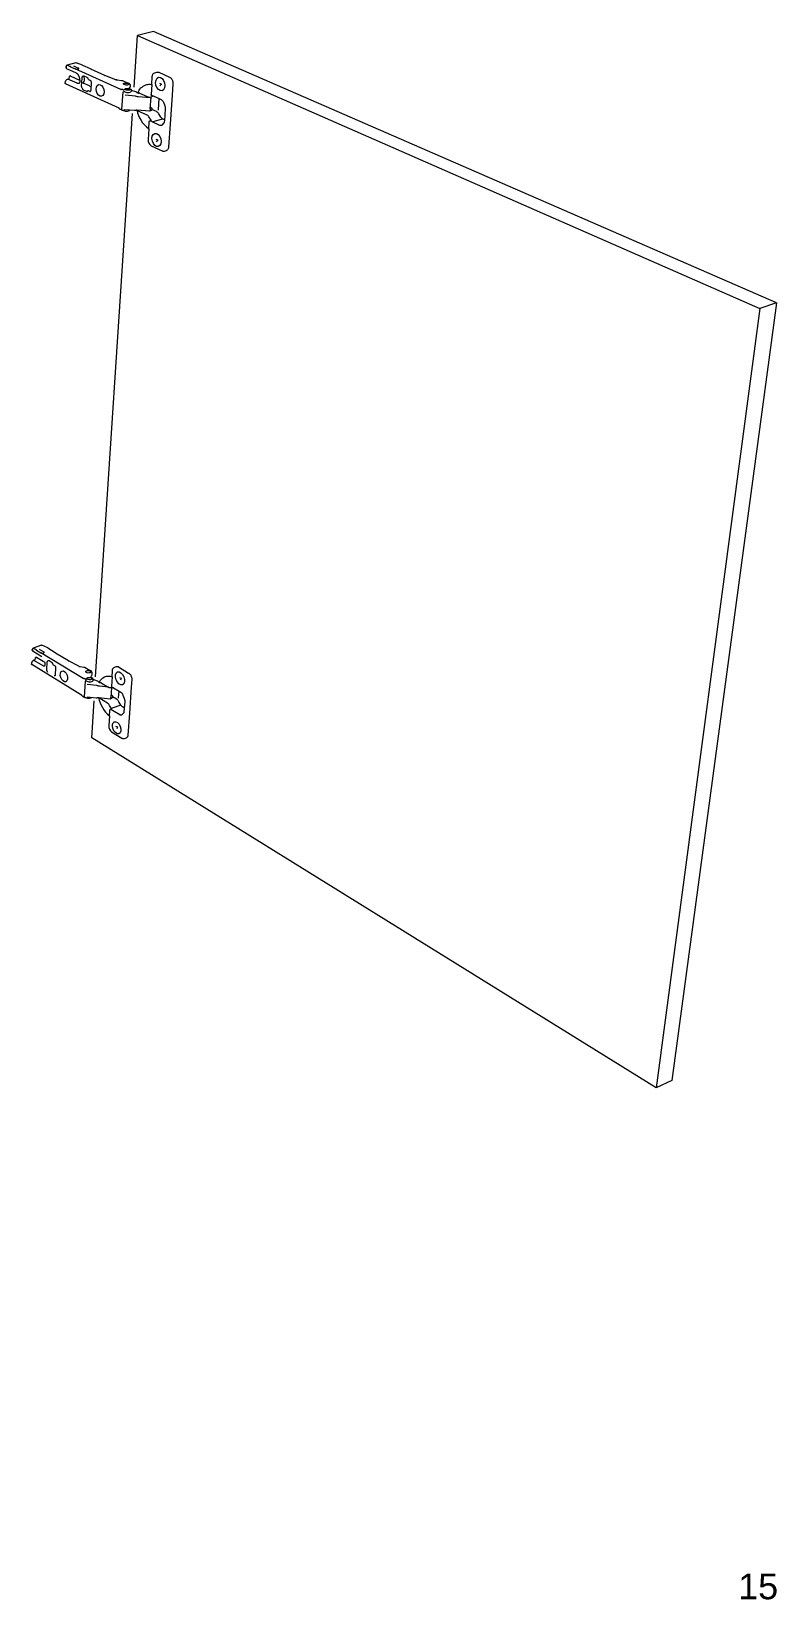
# Model space of a CAD drawing. Header units: metres. Extents: x -11.5 to 7.4, y -3.8 to 5.9.
# Drawn here: x 7.101 to 7.355, y -0.563 to -0.027 of the extents above; entities that cross this region are included whole.
import ezdxf

# ---------------------------------------------------------------- set-up
doc = ezdxf.new("R2010")
doc.units = ezdxf.units.M
doc.header["$MEASUREMENT"] = 0
doc.layers.add('PDF13_Geometry_Num_Penna__7_Num_Penna__7', color=7, linetype='Continuous', lineweight=18)
doc.layers.add('PDF13_Text_Num_Penna__7_Num_Penna__7', color=7, linetype='Continuous', lineweight=18)
doc.styles.add('GENERATED_STYLE_1', font='')
doc.styles.get('GENERATED_STYLE_1').set_extended_font_data('Arial')

msp = doc.modelspace()

# ---------------------------------------------------------------- linework, layer by layer
at = {"layer": 'PDF13_Geometry_Num_Penna__7_Num_Penna__7', "color": 7, "linetype": 'Continuous', "lineweight": 18, "flags": 128}
for points in [[(7.13588, -0.04606), (7.13702, -0.02845)], [(7.35541, -0.11981), (7.14255, -0.02699), (7.13702, -0.02845)], [(7.13702, -0.02845), (7.34967, -0.12177)], [(7.11599, -0.03775), (7.11298, -0.03854), (7.11291, -0.03857), (7.11286, -0.0386), (7.1128, -0.03865), (7.11276, -0.03869), (7.11271, -0.03875), (7.11268, -0.03882), (7.11264, -0.03889), (7.11262, -0.03896), (7.11262, -0.03903), (7.11262, -0.03905), (7.11264, -0.03906)], [(7.11412, -0.03906), (7.11301, -0.03855), (7.11292, -0.03859), (7.11284, -0.03865), (7.11276, -0.03874), (7.1127, -0.03883), (7.11266, -0.03895), (7.11264, -0.03906)], [(7.1139, -0.04026), (7.11302, -0.03987)], [(7.11374, -0.04313), (7.11377, -0.04237), (7.11377, -0.04235), (7.11378, -0.04234), (7.11378, -0.04232), (7.11379, -0.04232), (7.1138, -0.04231), (7.11381, -0.0423), (7.11382, -0.04229), (7.11383, -0.04228), (7.11384, -0.04228), (7.11384, -0.04227), (7.11386, -0.04227)], [(7.11403, -0.04223), (7.11386, -0.04227), (7.11388, -0.04227), (7.1139, -0.04227)], [(7.11623, -0.04133), (7.1139, -0.04027)], [(7.1139, -0.04227), (7.11407, -0.04223), (7.11727, -0.04369), (7.11732, -0.04371), (7.11735, -0.04373)], [(7.11421, -0.03905), (7.11417, -0.03905), (7.11412, -0.03906)], [(7.11412, -0.03906), (7.11577, -0.0398)], [(7.11516, -0.03878), (7.1168, -0.03953)], [(7.1313, -0.04685), (7.11577, -0.0398), (7.11588, -0.03984), (7.11601, -0.03988), (7.11617, -0.0399), (7.11632, -0.0399), (7.11647, -0.0399), (7.11661, -0.03989), (7.11673, -0.03986), (7.11684, -0.03983), (7.11692, -0.03978), (7.11696, -0.03974), (7.11697, -0.03969), (7.11694, -0.03962), (7.11689, -0.03957), (7.1168, -0.03953)], [(7.11824, -0.0385), (7.11606, -0.03775)], [(7.11681, -0.04188), (7.11678, -0.04184), (7.11671, -0.04175), (7.11664, -0.04166), (7.11657, -0.04158), (7.1165, -0.04151), (7.11642, -0.04145), (7.11635, -0.04139), (7.11629, -0.04135), (7.11623, -0.04133)], [(7.11735, -0.04371), (7.11735, -0.04364), (7.11735, -0.04351), (7.11734, -0.04338), (7.11732, -0.04324), (7.1173, -0.04309), (7.11727, -0.04295), (7.11723, -0.04282), (7.11719, -0.04268), (7.11714, -0.04254), (7.1171, -0.04241), (7.11704, -0.04229), (7.11698, -0.04216), (7.11692, -0.04205), (7.11685, -0.04194), (7.11681, -0.04188)], [(7.11819, -0.04252), (7.11813, -0.04259), (7.11806, -0.04269), (7.11803, -0.0428), (7.11801, -0.04293)], [(7.11847, -0.04231), (7.11819, -0.04252)], [(7.11824, -0.0385), (7.12092, -0.03971), (7.12095, -0.03972), (7.12097, -0.03975)], [(7.11886, -0.04246), (7.11881, -0.04242), (7.11879, -0.04236), (7.11878, -0.04228), (7.1187, -0.04226), (7.11862, -0.04226), (7.11854, -0.04228), (7.11847, -0.04231)], [(7.11884, -0.04244), (7.11874, -0.04247)], [(7.11989, -0.04279), (7.11878, -0.04228)], [(7.12017, -0.04321), (7.12018, -0.04319), (7.12021, -0.04316), (7.12015, -0.04304), (7.12007, -0.04293), (7.11999, -0.04284), (7.11989, -0.04279)], [(7.12097, -0.03975), (7.12104, -0.03988), (7.12101, -0.03987)], [(7.12584, -0.04205), (7.12104, -0.03988)], [(7.13012, -0.04361), (7.13006, -0.04361), (7.12999, -0.0436), (7.12992, -0.04359), (7.12985, -0.04358), (7.12979, -0.04356), (7.12973, -0.04355), (7.12968, -0.04353), (7.12584, -0.04205)], [(7.14369, -0.04093), (7.14383, -0.0409), (7.14398, -0.0409), (7.14413, -0.04092), (7.14428, -0.04099), (7.14803, -0.04265)], [(7.14803, -0.04265), (7.14819, -0.04273), (7.14834, -0.04285), (7.1485, -0.04299), (7.14864, -0.04316), (7.14877, -0.04334), (7.14888, -0.04355), (7.14897, -0.04377), (7.14905, -0.044), (7.14911, -0.04424), (7.14915, -0.04448), (7.14916, -0.04471), (7.14917, -0.04494), (7.14889, -0.04885)], [(7.13072, -0.05326), (7.11248, -0.04489)], [(7.11645, -0.04474), (7.11325, -0.04328), (7.11376, -0.04314)], [(7.11735, -0.04371), (7.11735, -0.04378), (7.11735, -0.0439), (7.11734, -0.04403), (7.11732, -0.04414), (7.1173, -0.04425), (7.11728, -0.04435), (7.11725, -0.04444), (7.11722, -0.04452), (7.11718, -0.04459), (7.11714, -0.04466), (7.11712, -0.0447), (7.11706, -0.04477), (7.11702, -0.0448), (7.11701, -0.04481), (7.11687, -0.04483), (7.11673, -0.04483), (7.11659, -0.04479), (7.11645, -0.04474)], [(7.11802, -0.04293), (7.11784, -0.04568)], [(7.11784, -0.04568), (7.11786, -0.04582), (7.11787, -0.04596), (7.11791, -0.04609), (7.11797, -0.04622)], [(7.11797, -0.04622), (7.11822, -0.04667)], [(7.11822, -0.04667), (7.11828, -0.04677), (7.11834, -0.04685), (7.11842, -0.04691), (7.1185, -0.04697)], [(7.12116, -0.046), (7.12071, -0.04579), (7.12062, -0.04562), (7.1185, -0.04466)], [(7.1185, -0.04697), (7.11961, -0.04747)], [(7.11961, -0.04747), (7.1197, -0.0475), (7.11979, -0.0475), (7.11988, -0.04746), (7.11995, -0.04741)], [(7.11995, -0.04741), (7.12008, -0.04727)], [(7.12008, -0.04727), (7.12012, -0.04725), (7.12016, -0.04724), (7.12021, -0.04725)], [(7.12033, -0.04341), (7.12021, -0.04316)], [(7.12021, -0.04725), (7.12067, -0.04747)], [(7.12043, -0.04354), (7.12039, -0.04351), (7.12035, -0.04347), (7.12033, -0.04341), (7.12029, -0.04344), (7.12028, -0.04346)], [(7.1209, -0.04375), (7.12043, -0.04354)], [(7.12067, -0.04747), (7.12077, -0.0475), (7.12087, -0.04749), (7.12097, -0.04746), (7.12103, -0.04739), (7.1211, -0.04729), (7.12114, -0.04717), (7.12116, -0.04704)], [(7.12131, -0.04459), (7.12131, -0.04445), (7.12128, -0.0443), (7.12124, -0.04414), (7.12117, -0.04401), (7.12109, -0.0439), (7.12099, -0.04381), (7.1209, -0.04375)], [(7.12116, -0.04704), (7.12131, -0.04459)], [(7.12968, -0.04353), (7.12966, -0.04352), (7.12964, -0.04353), (7.12974, -0.04356), (7.12986, -0.04359), (7.12998, -0.04361), (7.13011, -0.04362)], [(7.13012, -0.04361), (7.13155, -0.04374)], [(7.1313, -0.04685), (7.13137, -0.04687), (7.13144, -0.04687)], [(7.13254, -0.0472), (7.1319, -0.04691), (7.13175, -0.04686), (7.13161, -0.04684), (7.13147, -0.04686)], [(7.13155, -0.04374), (7.13163, -0.04375), (7.1317, -0.04376), (7.13176, -0.04376), (7.13182, -0.04378), (7.13188, -0.0438), (7.13194, -0.04382), (7.13196, -0.04383)], [(7.13155, -0.04375), (7.13169, -0.04376), (7.13181, -0.04379), (7.13192, -0.04383)], [(7.13174, -0.05369), (7.13212, -0.0477)], [(7.13196, -0.04383), (7.13382, -0.04468), (7.1338, -0.04467), (7.13378, -0.04467)], [(7.13212, -0.0477), (7.13218, -0.04771), (7.13224, -0.04771), (7.13229, -0.04771)], [(7.13223, -0.04495), (7.13222, -0.04508)], [(7.13255, -0.04767), (7.13246, -0.04767), (7.13239, -0.04768)], [(7.13269, -0.0477), (7.13262, -0.04768), (7.13255, -0.04767)], [(7.13269, -0.04675), (7.13268, -0.04688)], [(7.13401, -0.04639), (7.13404, -0.04641), (7.13409, -0.04645), (7.13414, -0.04648), (7.13417, -0.0465)], [(7.13407, -0.04505), (7.13406, -0.04518)], [(7.13417, -0.0465), (7.13419, -0.04651), (7.13426, -0.04655), (7.13435, -0.04657), (7.13441, -0.0466)], [(7.13419, -0.04648), (7.13449, -0.0461), (7.13455, -0.04602), (7.13458, -0.04594), (7.1346, -0.04585)], [(7.13438, -0.0466), (7.13428, -0.04656), (7.13419, -0.04653)], [(7.13454, -0.04686), (7.13453, -0.04698)], [(7.1346, -0.04585), (7.13461, -0.04553)], [(7.13497, -0.04744), (7.13499, -0.04711)], [(7.13685, -0.04783), (7.13674, -0.04776), (7.13663, -0.0477), (7.13652, -0.04765), (7.13499, -0.04718)], [(7.13685, -0.04783), (7.13704, -0.04797), (7.13715, -0.04804), (7.13726, -0.0481), (7.13737, -0.04814)], [(7.13725, -0.04809), (7.13731, -0.04794), (7.13738, -0.0478)], [(7.13738, -0.0478), (7.1374, -0.04784), (7.13742, -0.04789), (7.13745, -0.04791), (7.13747, -0.04795), (7.13751, -0.04797), (7.13754, -0.048)], [(7.13754, -0.048), (7.14033, -0.04925)], [(7.14027, -0.0452), (7.14058, -0.04513), (7.14091, -0.04509), (7.14123, -0.04508), (7.14155, -0.0451), (7.14189, -0.04515)], [(7.14189, -0.04515), (7.14167, -0.04852)], [(7.14455, -0.04469), (7.14524, -0.04499), (7.14471, -0.04561)], [(7.13084, -0.05336), (7.13082, -0.05334), (7.13079, -0.05332), (7.13077, -0.05329), (7.13076, -0.05328), (7.13074, -0.05328), (7.13073, -0.05327), (7.13072, -0.05326)], [(7.1313, -0.05374), (7.13121, -0.05371), (7.13113, -0.05365), (7.13106, -0.05359), (7.13099, -0.05353), (7.13091, -0.05345), (7.13084, -0.05336)], [(7.13633, -0.0491), (7.13279, -0.04883)], [(7.13723, -0.04939), (7.13699, -0.04935), (7.13675, -0.04929), (7.13653, -0.0492), (7.13633, -0.0491)], [(7.14144, -0.0495), (7.14143, -0.04961), (7.14142, -0.04972), (7.13723, -0.04939)], [(7.14034, -0.04926), (7.14069, -0.04942)], [(7.14069, -0.04942), (7.14079, -0.04946), (7.14091, -0.0495), (7.14101, -0.04951), (7.14117, -0.04953), (7.14133, -0.04952), (7.14148, -0.04949), (7.14159, -0.04946), (7.1417, -0.0494)], [(7.14141, -0.05352), (7.14141, -0.05365), (7.1414, -0.05376), (7.1414, -0.05386), (7.1414, -0.05392), (7.14141, -0.05395), (7.14142, -0.05394), (7.14143, -0.05391), (7.14143, -0.05392), (7.14142, -0.05394)], [(7.14141, -0.05352), (7.14167, -0.04965)], [(7.14146, -0.05298), (7.14162, -0.05303), (7.14175, -0.0531), (7.14186, -0.05317), (7.14194, -0.05323), (7.14198, -0.05331), (7.14199, -0.05338)], [(7.14218, -0.04902), (7.14217, -0.04902), (7.14215, -0.04902), (7.14213, -0.04902), (7.14211, -0.04902), (7.1421, -0.04902), (7.14209, -0.04902), (7.14207, -0.04901), (7.14205, -0.04901), (7.14203, -0.04901), (7.14202, -0.049), (7.14201, -0.049), (7.14199, -0.049), (7.14198, -0.04899), (7.14196, -0.04898), (7.14194, -0.04898), (7.14194, -0.04898), (7.14192, -0.04897), (7.1419, -0.04896), (7.14189, -0.04895), (7.14188, -0.04895), (7.14187, -0.04894), (7.14186, -0.04893), (7.14185, -0.04892), (7.14184, -0.04891), (7.14183, -0.04891), (7.14182, -0.04889), (7.14181, -0.04889), (7.1418, -0.04889), (7.14179, -0.04888), (7.14179, -0.04887), (7.14178, -0.04886), (7.14178, -0.04885), (7.14177, -0.04884), (7.14176, -0.04884), (7.14175, -0.04883), (7.14175, -0.04882), (7.14174, -0.04881), (7.14173, -0.0488), (7.14172, -0.04878), (7.14171, -0.04876), (7.1417, -0.04875), (7.1417, -0.04873), (7.14169, -0.04872), (7.14169, -0.0487), (7.14169, -0.04868), (7.14167, -0.04868), (7.14167, -0.04866), (7.14167, -0.04865), (7.14167, -0.04863), (7.14167, -0.04862), (7.14167, -0.0486), (7.14167, -0.04859), (7.14167, -0.04858), (7.14167, -0.04856), (7.14167, -0.04854), (7.14167, -0.04852)], [(7.14167, -0.04965), (7.14168, -0.04954), (7.14169, -0.04944)], [(7.1417, -0.0494), (7.14234, -0.04903)], [(7.14199, -0.05338), (7.14197, -0.05381)], [(7.14218, -0.04902), (7.1422, -0.04901), (7.14222, -0.04901), (7.14227, -0.04902), (7.14232, -0.04903), (7.14238, -0.04904), (7.14244, -0.04907), (7.14266, -0.04917)], [(7.14266, -0.04917), (7.14448, -0.04999)], [(7.14637, -0.05249), (7.14642, -0.0526), (7.14646, -0.05276), (7.1465, -0.05292), (7.14652, -0.05306), (7.14654, -0.05322), (7.14654, -0.05338), (7.14654, -0.05352), (7.14626, -0.05754)], [(7.14889, -0.04885), (7.14822, -0.05868)], [(7.12274, -0.24761), (7.13528, -0.05511)], [(7.1319, -0.05402), (7.1313, -0.05374)], [(7.1319, -0.05402), (7.13189, -0.05401), (7.13187, -0.054), (7.13186, -0.054), (7.13185, -0.054), (7.1318, -0.05394), (7.13176, -0.05387), (7.13174, -0.05379), (7.13174, -0.05369)], [(7.13211, -0.05406), (7.13207, -0.05406), (7.13205, -0.05406), (7.13201, -0.05405), (7.13198, -0.05405), (7.13194, -0.05404), (7.1319, -0.05402)], [(7.13232, -0.05409), (7.1323, -0.05409), (7.13228, -0.05408), (7.13224, -0.05407), (7.13221, -0.05406), (7.13216, -0.05406), (7.13213, -0.05406), (7.13211, -0.05406)], [(7.13229, -0.05401), (7.13229, -0.05404), (7.1323, -0.05408), (7.13232, -0.05409)], [(7.13693, -0.05383), (7.13695, -0.05392), (7.13698, -0.05401), (7.1402, -0.05548)], [(7.14097, -0.05622), (7.14084, -0.05602), (7.14069, -0.05585), (7.14053, -0.0557), (7.14037, -0.05558), (7.1402, -0.05548)], [(7.14166, -0.05734), (7.14097, -0.05622)], [(7.14142, -0.05394), (7.14141, -0.05398), (7.1414, -0.05401), (7.14138, -0.05405), (7.14135, -0.0541), (7.1413, -0.05413), (7.14129, -0.05414)], [(7.14143, -0.05412), (7.1414, -0.05413), (7.14138, -0.05413), (7.14136, -0.05413), (7.14134, -0.05413), (7.14131, -0.05414), (7.14129, -0.05414)], [(7.14172, -0.05741), (7.14138, -0.05751), (7.14144, -0.0575), (7.14151, -0.05752), (7.14158, -0.05756), (7.14165, -0.05761)], [(7.14143, -0.05391), (7.14144, -0.05369)], [(7.14197, -0.05381), (7.14194, -0.05387), (7.1419, -0.05393), (7.14182, -0.05399), (7.14171, -0.05405), (7.14158, -0.05409), (7.14143, -0.05412)], [(7.14201, -0.05788), (7.14189, -0.05781), (7.14176, -0.05773), (7.14165, -0.05761)], [(7.14171, -0.05742), (7.14168, -0.05739), (7.14166, -0.05734)], [(7.14348, -0.05437), (7.14197, -0.05367)], [(7.14201, -0.05788), (7.14563, -0.05688), (7.1455, -0.05681), (7.14537, -0.05672), (7.14524, -0.0566), (7.14514, -0.05647), (7.14503, -0.05631)], [(7.14469, -0.05911), (7.14201, -0.05788)], [(7.14435, -0.0552), (7.14422, -0.05501), (7.14409, -0.05483), (7.14394, -0.05468), (7.14379, -0.05456), (7.14364, -0.05444), (7.14348, -0.05437)], [(7.14503, -0.05631), (7.14435, -0.0552)], [(7.14626, -0.05753), (7.14626, -0.05761), (7.14624, -0.05774), (7.14621, -0.05786), (7.14618, -0.05797), (7.14613, -0.05809), (7.14608, -0.05818), (7.14603, -0.05826), (7.1454, -0.05901)], [(7.14629, -0.05718), (7.14563, -0.05688)], [(7.14822, -0.05868), (7.14767, -0.0665)], [(7.14325, -0.0638), (7.14394, -0.06411), (7.1434, -0.06473)], [(7.1454, -0.059), (7.14536, -0.05906), (7.14531, -0.0591), (7.14527, -0.05912), (7.14522, -0.05915), (7.14518, -0.05917), (7.14507, -0.05919), (7.14494, -0.05919), (7.14482, -0.05916), (7.14469, -0.05911)], [(7.14545, -0.06782), (7.14557, -0.06787), (7.14571, -0.0679), (7.14583, -0.06793), (7.14597, -0.06794), (7.14611, -0.06792), (7.14624, -0.06789), (7.14692, -0.0677)], [(7.14767, -0.0665), (7.14765, -0.06672), (7.14759, -0.06693), (7.14752, -0.06712), (7.14744, -0.06729), (7.14733, -0.06743), (7.14721, -0.06755), (7.14707, -0.06764), (7.14692, -0.0677)], [(7.34967, -0.12177), (7.31426, -0.38808)], [(7.35541, -0.11981), (7.31962, -0.38555)], [(7.35541, -0.11981), (7.34967, -0.12177)], [(7.10425, -0.23682), (7.10139, -0.23783), (7.10135, -0.23785), (7.10129, -0.23788), (7.10124, -0.23793), (7.10119, -0.23798), (7.10115, -0.23804), (7.10112, -0.2381), (7.10109, -0.23816), (7.10107, -0.23822), (7.10107, -0.23829), (7.10107, -0.23831), (7.10109, -0.23833)], [(7.10248, -0.23847), (7.10144, -0.23784), (7.10135, -0.23788), (7.10127, -0.23795), (7.1012, -0.23803), (7.10115, -0.23812), (7.1011, -0.23822), (7.10109, -0.23833)], [(7.10433, -0.24076), (7.10134, -0.23895)], [(7.10213, -0.24178), (7.10217, -0.2411), (7.10218, -0.24109), (7.10218, -0.24108), (7.10219, -0.24107), (7.10219, -0.24105), (7.1022, -0.24104), (7.1022, -0.24103), (7.10221, -0.24103), (7.10222, -0.24102), (7.10223, -0.24101)], [(7.10241, -0.24095), (7.10224, -0.24101), (7.10226, -0.241), (7.10228, -0.24101)], [(7.10248, -0.23847), (7.104, -0.23939)], [(7.10482, -0.24237), (7.1025, -0.24096)], [(7.10345, -0.23812), (7.10498, -0.23905)], [(7.11846, -0.24816), (7.104, -0.23939), (7.10411, -0.23945), (7.10423, -0.23949), (7.10437, -0.23952), (7.10451, -0.23953), (7.10466, -0.23952), (7.1048, -0.23951), (7.10491, -0.23948), (7.10501, -0.23943), (7.10508, -0.23938), (7.10512, -0.23931), (7.10513, -0.23924), (7.10511, -0.23917), (7.10506, -0.23911), (7.10498, -0.23905)], [(7.10636, -0.23775), (7.10433, -0.23682)], [(7.10636, -0.23775), (7.10886, -0.23926), (7.10888, -0.23928), (7.1089, -0.2393)], [(7.1089, -0.2393), (7.10897, -0.23948), (7.10894, -0.23947)], [(7.11344, -0.24218), (7.10897, -0.23948)], [(7.10213, -0.24178), (7.10163, -0.24196), (7.10154, -0.242), (7.10144, -0.24205), (7.10136, -0.24211), (7.10127, -0.24217), (7.10119, -0.24226), (7.10112, -0.24233), (7.10105, -0.24242), (7.10099, -0.24252), (7.10094, -0.24262), (7.10088, -0.24273), (7.10085, -0.24283), (7.10081, -0.24294), (7.1008, -0.24305), (7.10078, -0.24315), (7.10079, -0.24317), (7.1008, -0.24319)], [(7.1179, -0.25382), (7.10091, -0.24344)], [(7.10168, -0.24197), (7.10466, -0.24379)], [(7.10532, -0.2439), (7.1052, -0.24392), (7.10506, -0.24392), (7.10493, -0.24391), (7.1048, -0.24385), (7.10465, -0.24379)], [(7.10546, -0.24276), (7.10482, -0.24237)], [(7.10531, -0.24391), (7.10532, -0.2439), (7.10534, -0.24387), (7.10536, -0.24384), (7.10538, -0.24379), (7.10542, -0.24372), (7.10544, -0.24363), (7.10546, -0.24352), (7.10548, -0.24341), (7.10549, -0.24329), (7.10549, -0.24316), (7.10548, -0.24302), (7.10546, -0.24287), (7.10545, -0.24271), (7.10544, -0.24266)], [(7.10609, -0.24264), (7.10595, -0.24506)], [(7.10595, -0.24506), (7.10595, -0.24519), (7.10597, -0.24531), (7.10601, -0.24545), (7.10607, -0.24557)], [(7.10607, -0.24557), (7.10629, -0.24601)], [(7.10626, -0.2423), (7.1062, -0.24235), (7.10615, -0.24243), (7.10611, -0.24253), (7.10609, -0.24264)], [(7.10652, -0.24217), (7.10626, -0.2423)], [(7.10681, -0.24219), (7.10673, -0.24216), (7.10666, -0.24214), (7.10659, -0.24214), (7.10652, -0.24217)], [(7.10784, -0.24282), (7.10681, -0.24219)], [(7.10811, -0.24322), (7.10811, -0.24321), (7.10814, -0.2432), (7.10808, -0.24308), (7.10801, -0.24297), (7.10793, -0.24289), (7.10784, -0.24282)], [(7.10824, -0.24343), (7.10814, -0.2432)], [(7.10835, -0.24357), (7.1083, -0.24353), (7.10827, -0.24349), (7.10824, -0.24343)], [(7.10877, -0.24383), (7.10835, -0.24357)], [(7.10916, -0.24464), (7.10916, -0.24451), (7.10913, -0.24438), (7.1091, -0.24424), (7.10904, -0.24411), (7.10895, -0.244), (7.10888, -0.2439), (7.10878, -0.24383)], [(7.10904, -0.2468), (7.10916, -0.24464)], [(7.11701, -0.24401), (7.11344, -0.24218)], [(7.11701, -0.24401), (7.11699, -0.24401), (7.11697, -0.24401), (7.11706, -0.24405), (7.11717, -0.24409), (7.11729, -0.24411), (7.11741, -0.24413)], [(7.11741, -0.24412), (7.11876, -0.24426), (7.11876, -0.24428)], [(7.11876, -0.24426), (7.11883, -0.24427), (7.11889, -0.24429), (7.11896, -0.24431), (7.11902, -0.24432), (7.11908, -0.24435), (7.11914, -0.24438), (7.11915, -0.24438)], [(7.11876, -0.24428), (7.11889, -0.2443), (7.11901, -0.24433), (7.11911, -0.24438)], [(7.11915, -0.24438), (7.12088, -0.24543), (7.12086, -0.24542), (7.12083, -0.24543)], [(7.11937, -0.24583), (7.11936, -0.24595)], [(7.1211, -0.24595), (7.12109, -0.24607)], [(7.12983, -0.2441), (7.12996, -0.24407), (7.1301, -0.24407), (7.13025, -0.24409), (7.13039, -0.24413), (7.13055, -0.24422), (7.13402, -0.2463)], [(7.13402, -0.2463), (7.13418, -0.24639), (7.13433, -0.24653), (7.13446, -0.24668), (7.1346, -0.24684), (7.13471, -0.24703), (7.13482, -0.24723), (7.13491, -0.24745), (7.13498, -0.24766), (7.13504, -0.24788), (7.13508, -0.2481), (7.13508, -0.24831), (7.13509, -0.24852), (7.13491, -0.25111)], [(7.10858, -0.24711), (7.10867, -0.24715), (7.10876, -0.24717), (7.10885, -0.24715), (7.10892, -0.2471), (7.10897, -0.24703), (7.10902, -0.24692), (7.10903, -0.2468)], [(7.11846, -0.24817), (7.11853, -0.2482), (7.1186, -0.2482)], [(7.11963, -0.24867), (7.11902, -0.24831), (7.11891, -0.24826), (7.1188, -0.24822), (7.1187, -0.2482), (7.1186, -0.2482)], [(7.11889, -0.25443), (7.11923, -0.24914)], [(7.11937, -0.24881), (7.11931, -0.24888), (7.11927, -0.24897), (7.11924, -0.24906), (7.11923, -0.24914)], [(7.11975, -0.24914), (7.11969, -0.24911), (7.11962, -0.24911)], [(7.11976, -0.24817), (7.11976, -0.24827)], [(7.12316, -0.25057), (7.11985, -0.25023)], [(7.1212, -0.24754), (7.12115, -0.2476), (7.12111, -0.24767), (7.12108, -0.24771)], [(7.12108, -0.24771), (7.1211, -0.24775), (7.12116, -0.24779), (7.12123, -0.24784), (7.12131, -0.24788), (7.12139, -0.24791)], [(7.1212, -0.24754), (7.12149, -0.24706), (7.12153, -0.24695), (7.12157, -0.24685), (7.12158, -0.24674)], [(7.1215, -0.24829), (7.12149, -0.24839)], [(7.12366, -0.24926), (7.12357, -0.24919), (7.12345, -0.24913), (7.12335, -0.24908), (7.12191, -0.24848)], [(7.12401, -0.25085), (7.12379, -0.25081), (7.12356, -0.25074), (7.12335, -0.25067), (7.12316, -0.25057)], [(7.12366, -0.24926), (7.12384, -0.24941), (7.12394, -0.24949), (7.12404, -0.24955), (7.12415, -0.2496)], [(7.12709, -0.25116), (7.12401, -0.25085)], [(7.12428, -0.24945), (7.12482, -0.24977)], [(7.12482, -0.24977), (7.12496, -0.24986)], [(7.12496, -0.24986), (7.12689, -0.25103)], [(7.12613, -0.2475), (7.12642, -0.24741), (7.12672, -0.24736), (7.12703, -0.24733), (7.12735, -0.24733), (7.12767, -0.24738), (7.12801, -0.24745), (7.12834, -0.24756)], [(7.1269, -0.25103), (7.12721, -0.25123)], [(7.12816, -0.25136), (7.12803, -0.2514), (7.12789, -0.25142), (7.12775, -0.25142), (7.12761, -0.25139), (7.12748, -0.25135), (7.12733, -0.2513), (7.12721, -0.25123)], [(7.12816, -0.25136), (7.12795, -0.25456), (7.12794, -0.25468), (7.12794, -0.25477), (7.12794, -0.25485), (7.12794, -0.25488), (7.12795, -0.2549), (7.12796, -0.25487), (7.12797, -0.25482), (7.12797, -0.25484)], [(7.12834, -0.24756), (7.12813, -0.25077)], [(7.12813, -0.25078), (7.12813, -0.25079), (7.12813, -0.25081), (7.12813, -0.25082), (7.12813, -0.25084), (7.12813, -0.25086), (7.12813, -0.25087), (7.12813, -0.25089), (7.12814, -0.2509), (7.12814, -0.25092), (7.12815, -0.25093), (7.12815, -0.25094), (7.12816, -0.25096), (7.12816, -0.25098), (7.12817, -0.251), (7.12818, -0.25101), (7.12819, -0.25103), (7.12819, -0.25104), (7.1282, -0.25105), (7.12821, -0.25106), (7.12822, -0.25107), (7.12822, -0.25108), (7.12823, -0.25108), (7.12824, -0.25109), (7.12825, -0.2511), (7.12826, -0.25111), (7.12827, -0.25112), (7.12827, -0.25113), (7.12828, -0.25114), (7.12829, -0.25115), (7.12831, -0.25116), (7.12832, -0.25116), (7.12833, -0.25117), (7.12834, -0.25118), (7.12836, -0.25119), (7.12837, -0.2512), (7.12839, -0.2512), (7.1284, -0.25121), (7.12842, -0.25122), (7.12843, -0.25122), (7.12845, -0.25123), (7.12847, -0.25123), (7.12848, -0.25123), (7.1285, -0.25123), (7.12817, -0.25136)], [(7.12845, -0.25125), (7.12816, -0.25136)], [(7.12817, -0.25136), (7.1285, -0.25123)], [(7.12853, -0.25123), (7.12856, -0.25124), (7.12859, -0.25124), (7.12864, -0.25126), (7.12869, -0.25128), (7.12874, -0.2513), (7.12881, -0.25134), (7.13074, -0.25251)], [(7.13089, -0.24785), (7.1315, -0.24808), (7.13127, -0.24877)], [(7.13491, -0.25111), (7.13429, -0.26005)], [(7.11803, -0.25396), (7.11801, -0.25393), (7.11799, -0.2539), (7.11796, -0.25387), (7.11794, -0.25385), (7.11792, -0.25383), (7.1179, -0.25383)], [(7.11843, -0.25435), (7.11835, -0.25429), (7.11827, -0.25423), (7.11821, -0.25416), (7.11814, -0.25409), (7.11809, -0.25403), (7.11803, -0.25396)], [(7.11844, -0.25435), (7.11899, -0.25468), (7.11894, -0.25464), (7.11891, -0.25458), (7.11889, -0.25451), (7.11889, -0.25443)], [(7.11924, -0.25473), (7.11919, -0.25473), (7.11915, -0.25472), (7.1191, -0.25472), (7.11906, -0.25471), (7.11902, -0.2547), (7.11899, -0.25468)], [(7.11942, -0.25477), (7.1194, -0.25476), (7.11937, -0.25475), (7.11933, -0.25475), (7.11931, -0.25474), (7.11927, -0.25473), (7.11924, -0.25473)], [(7.12141, -0.25465), (7.12138, -0.25468), (7.12132, -0.25474), (7.12123, -0.25478), (7.12114, -0.25483), (7.12103, -0.25487), (7.12092, -0.25491), (7.12078, -0.25493), (7.12066, -0.25495), (7.12052, -0.25496), (7.12038, -0.25497), (7.12024, -0.25496), (7.12011, -0.25496), (7.11998, -0.25494), (7.11984, -0.25491), (7.11971, -0.25488), (7.11959, -0.25485), (7.11948, -0.25479), (7.11942, -0.25477)], [(7.12139, -0.26843), (7.1222, -0.25583)], [(7.1268, -0.25658), (7.12379, -0.25477), (7.1238, -0.25475), (7.12381, -0.25474), (7.12382, -0.25473), (7.12383, -0.25472), (7.12384, -0.25471), (7.12386, -0.2547)], [(7.12751, -0.25737), (7.12739, -0.25717), (7.12725, -0.25699), (7.12711, -0.25683), (7.12695, -0.2567), (7.1268, -0.25658)], [(7.12797, -0.25485), (7.12796, -0.25487), (7.12795, -0.25491), (7.12794, -0.25494), (7.12793, -0.25496), (7.12792, -0.25499), (7.12789, -0.25502)], [(7.12798, -0.25463), (7.12794, -0.25484)], [(7.12848, -0.25461), (7.12846, -0.25469), (7.12841, -0.25477), (7.12833, -0.25484), (7.12824, -0.25491), (7.12811, -0.25496), (7.12797, -0.255)], [(7.12797, -0.25482), (7.12798, -0.25463)], [(7.12802, -0.25375), (7.12816, -0.25381), (7.12828, -0.25388), (7.12838, -0.25396), (7.12845, -0.25405), (7.1285, -0.25414), (7.12851, -0.25423)], [(7.13134, -0.25725), (7.12842, -0.25832), (7.12835, -0.25836), (7.12827, -0.25839), (7.12821, -0.25844), (7.12815, -0.25848)], [(7.12851, -0.25423), (7.12848, -0.25461)], [(7.1299, -0.25526), (7.12849, -0.25441)], [(7.1307, -0.25613), (7.13059, -0.25595), (7.13046, -0.25578), (7.13033, -0.25562), (7.13019, -0.25548), (7.13004, -0.25535), (7.1299, -0.25526)], [(7.13057, -0.2549), (7.13058, -0.25486), (7.13058, -0.25483), (7.13074, -0.25251)], [(7.13134, -0.25725), (7.1307, -0.25613)], [(7.13074, -0.25251), (7.1313, -0.25284)], [(7.1313, -0.25284), (7.13135, -0.25287), (7.13143, -0.25294), (7.13152, -0.25301), (7.13161, -0.2531), (7.1317, -0.2532), (7.13178, -0.25332), (7.13186, -0.25344), (7.13193, -0.25358), (7.13199, -0.25372), (7.13206, -0.25386), (7.13251, -0.25505)], [(7.1319, -0.25785), (7.13177, -0.25776), (7.13165, -0.25765), (7.13154, -0.25753), (7.13144, -0.2574), (7.13134, -0.25725)], [(7.13251, -0.25505), (7.13255, -0.25519), (7.13259, -0.25533), (7.13263, -0.25547), (7.13264, -0.2556), (7.13266, -0.25575), (7.13266, -0.25587), (7.13266, -0.256), (7.13242, -0.25953)], [(7.12815, -0.25849), (7.12751, -0.25737)], [(7.12818, -0.25856), (7.12785, -0.25868), (7.12792, -0.25867), (7.12799, -0.25869), (7.12807, -0.25874), (7.12813, -0.2588)], [(7.12848, -0.25911), (7.12836, -0.25902), (7.12825, -0.25893), (7.12813, -0.2588)], [(7.13097, -0.26062), (7.12848, -0.25911)], [(7.13166, -0.26066), (7.13164, -0.26067), (7.13162, -0.26069), (7.13159, -0.2607), (7.13158, -0.26071), (7.13156, -0.26072), (7.13145, -0.26075), (7.13134, -0.26075), (7.13121, -0.26073), (7.1311, -0.2607), (7.13097, -0.26062)], [(7.13242, -0.25953), (7.13241, -0.25962), (7.1324, -0.2597), (7.13237, -0.25982), (7.13233, -0.2599), (7.1323, -0.25999), (7.13226, -0.26004), (7.13223, -0.26008), (7.13166, -0.26065)], [(7.13251, -0.25822), (7.1319, -0.25785)], [(7.13429, -0.26005), (7.13377, -0.26751)], [(7.12958, -0.26451), (7.13019, -0.26474), (7.12996, -0.26543)], [(7.13377, -0.26751), (7.13374, -0.26769), (7.13371, -0.26787), (7.13365, -0.26802), (7.13357, -0.26816), (7.13347, -0.26827), (7.13337, -0.26836), (7.13324, -0.26843)], [(7.31426, -0.38808), (7.12139, -0.26843)], [(7.13166, -0.26854), (7.13177, -0.2686), (7.13189, -0.26866), (7.132, -0.26869), (7.13213, -0.26872), (7.13224, -0.26873), (7.13236, -0.26872), (7.13248, -0.2687), (7.1326, -0.26867), (7.13324, -0.26843)], [(7.31962, -0.38556), (7.31426, -0.38808)]]:
    msp.add_lwpolyline(points, dxfattribs=at)
for points in [[(7.11262, -0.03903, 0.311519), (7.11302, -0.03987), (7.1129, -0.03979), (7.11281, -0.03969), (7.11273, -0.03956), (7.11267, -0.03941), (7.11264, -0.03924)], [(7.10107, -0.23829, 0.294099), (7.10134, -0.23895), (7.10125, -0.23887), (7.10118, -0.23876), (7.10112, -0.23864), (7.10109, -0.23849)]]:
    msp.add_lwpolyline(points, format="xyb", close=True, dxfattribs=at)
for points in [[(7.11298, -0.03854), (7.11299, -0.03854)], [(7.1138, -0.0424), (7.11378, -0.04239)], [(7.11411, -0.04223), (7.11409, -0.04223), (7.11408, -0.04223), (7.11407, -0.04222), (7.11406, -0.04222), (7.11404, -0.04222), (7.11403, -0.04223), (7.11405, -0.04223)], [(7.11407, -0.04223), (7.11408, -0.04223)], [(7.11415, -0.03903), (7.11417, -0.03904), (7.11419, -0.03905)], [(7.11585, -0.03981), (7.11582, -0.03979)], [(7.11599, -0.03775), (7.116, -0.03774), (7.11601, -0.03774), (7.11603, -0.03774), (7.11605, -0.03774), (7.11605, -0.03775)], [(7.11603, -0.03775), (7.11605, -0.03775)], [(7.11821, -0.0385), (7.11823, -0.0385)], [(7.1188, -0.04244), (7.11877, -0.04246)], [(7.12088, -0.0397), (7.12091, -0.0397)], [(7.12096, -0.03986), (7.12099, -0.03986)], [(7.12581, -0.04205), (7.12583, -0.04205)], [(7.11727, -0.04369), (7.11729, -0.04369)], [(7.13144, -0.04687), (7.13145, -0.04686)], [(7.13192, -0.04383), (7.13195, -0.04382)], [(7.13419, -0.04648), (7.13418, -0.04649)], [(7.13441, -0.0466), (7.13439, -0.0466)], [(7.13283, -0.04881), (7.13281, -0.04882)], [(7.10139, -0.23783), (7.10141, -0.23783)], [(7.1022, -0.24114), (7.10218, -0.24112)], [(7.1025, -0.24096), (7.10249, -0.24096), (7.10247, -0.24095), (7.10245, -0.24095), (7.10243, -0.24095), (7.10242, -0.24095), (7.10241, -0.24095), (7.10242, -0.24095)], [(7.10244, -0.24096), (7.10247, -0.24096)], [(7.10425, -0.23682), (7.10426, -0.23682), (7.10427, -0.23681), (7.10429, -0.23681), (7.1043, -0.23682), (7.10431, -0.23682)], [(7.10429, -0.23682), (7.10431, -0.23682)], [(7.10632, -0.23775), (7.10634, -0.23774)], [(7.10881, -0.23926), (7.10883, -0.23926)], [(7.10078, -0.24315), (7.10078, -0.24318), (7.10079, -0.24323), (7.1008, -0.24329), (7.10081, -0.24333), (7.10084, -0.24338), (7.10087, -0.24341), (7.10091, -0.24344), (7.10086, -0.24339), (7.10083, -0.24334), (7.10081, -0.24327)], [(7.10163, -0.24196), (7.10165, -0.24196)], [(7.10214, -0.24178), (7.10215, -0.24178)], [(7.10546, -0.24277), (7.10543, -0.24278), (7.10545, -0.24279)], [(7.11339, -0.24219), (7.11342, -0.24218)], [(7.11911, -0.24438), (7.11913, -0.24438)], [(7.11988, -0.25023), (7.11986, -0.25023)], [(7.12102, -0.24765), (7.12106, -0.2477)], [(7.12853, -0.25123), (7.12851, -0.25123)], [(7.1194, -0.25471), (7.1194, -0.25475)], [(7.12379, -0.25477), (7.12378, -0.25473)], [(7.12797, -0.255), (7.12795, -0.25501), (7.12793, -0.25501), (7.12792, -0.25501), (7.12791, -0.25502)], [(7.1282, -0.25856), (7.12818, -0.25852)]]:
    msp.add_lwpolyline(points, close=True, dxfattribs=at)
for points in [[(7.1184, -0.04478), (7.11845, -0.04472), (7.1185, -0.04466, 0.230702), (7.11881, -0.0425), (7.11887, -0.04246), (7.11885, -0.04246), (7.11884, -0.04244), (7.11882, -0.04243), (7.11881, -0.04243), (7.1188, -0.04244)], [(7.14189, -0.04515), (7.14207, -0.04246, -0.316259), (7.14299, -0.04111), (7.14369, -0.04093)], [(7.11232, -0.04456), (7.1123, -0.04456), (7.1123, -0.04454), (7.1123, -0.04462), (7.11231, -0.04468), (7.11233, -0.04473), (7.11236, -0.04479), (7.11239, -0.04482), (7.11243, -0.04486), (7.11248, -0.04489), (7.1124, -0.04484), (7.11236, -0.04477), (7.11233, -0.04467), (7.11232, -0.04456, -0.28735), (7.11321, -0.04328), (7.11323, -0.04327), (7.11325, -0.04328)], [(7.13717, -0.04806, -0.24146), (7.13992, -0.04529), (7.14027, -0.0452)], [(7.14418, -0.05397), (7.14421, -0.05389), (7.14422, -0.0538), (7.14448, -0.04999), (7.14512, -0.05028, -0.18949), (7.14589, -0.05123), (7.14637, -0.05249)], [(7.13252, -0.0537), (7.13604, -0.05398, 0.059705), (7.13638, -0.05394), (7.13659, -0.05388), (7.13665, -0.05386), (7.1367, -0.05385), (7.13677, -0.05384), (7.13684, -0.05383), (7.13691, -0.05383), (7.13698, -0.05384), (7.14116, -0.05417), (7.14124, -0.05416), (7.14129, -0.05414)], [(7.13686, -0.05383, 0.193644), (7.14088, -0.06026), (7.14103, -0.05793), (7.14103, -0.05792), (7.14104, -0.05791), (7.14104, -0.0579), (7.14104, -0.05789), (7.14104, -0.05787), (7.14105, -0.05785), (7.14105, -0.05784), (7.14105, -0.05783), (7.14106, -0.05782), (7.14106, -0.05781), (7.14107, -0.05779), (7.14108, -0.05777), (7.14108, -0.05776), (7.14109, -0.05776), (7.1411, -0.05774), (7.1411, -0.05773), (7.1411, -0.05772), (7.14111, -0.05771), (7.14112, -0.05769), (7.14113, -0.05768), (7.14114, -0.05767), (7.14115, -0.05767), (7.14116, -0.05765), (7.14117, -0.05764), (7.14117, -0.05763), (7.14118, -0.05762), (7.14119, -0.05761), (7.1412, -0.0576), (7.14122, -0.0576), (7.14123, -0.05759), (7.14124, -0.05758), (7.14125, -0.05757), (7.14126, -0.05756), (7.14128, -0.05755), (7.1413, -0.05754), (7.14132, -0.05753), (7.14133, -0.05753), (7.14134, -0.05752), (7.14136, -0.05752), (7.14136, -0.05751), (7.14138, -0.05751)], [(7.14088, -0.06026), (7.14064, -0.06394, 0.289926), (7.14173, -0.0661), (7.14545, -0.06782)], [(7.12158, -0.24674), (7.1216, -0.24646, 0.280107), (7.12088, -0.24543)], [(7.12834, -0.24756), (7.12849, -0.24543, -0.306146), (7.12918, -0.24434), (7.12983, -0.2441)], [(7.1219, -0.24881), (7.12191, -0.24852, 0.306703), (7.12139, -0.24791), (7.12137, -0.24791), (7.12135, -0.24792), (7.12126, -0.24788), (7.12118, -0.24784)], [(7.12396, -0.24949, -0.207813), (7.1258, -0.24762), (7.12613, -0.2475)], [(7.1198, -0.25448), (7.1229, -0.2548, 0.091958), (7.12322, -0.25477), (7.12341, -0.25472), (7.12347, -0.2547), (7.12353, -0.2547), (7.12359, -0.25469), (7.12365, -0.25469), (7.12372, -0.25468), (7.12378, -0.25469), (7.12771, -0.25508), (7.12777, -0.25508), (7.12779, -0.25507), (7.12785, -0.25505), (7.12789, -0.25502)], [(7.12371, -0.25468, 0.165547), (7.12744, -0.26096), (7.12757, -0.25906), (7.12757, -0.25904), (7.12758, -0.25903), (7.12758, -0.25902), (7.12758, -0.259), (7.12758, -0.25899), (7.12759, -0.25898), (7.12759, -0.25896), (7.1276, -0.25895), (7.1276, -0.25893), (7.1276, -0.25892), (7.12761, -0.25891), (7.12762, -0.25889), (7.12762, -0.25888), (7.12763, -0.25887), (7.12764, -0.25886), (7.12765, -0.25884), (7.12766, -0.25884), (7.12767, -0.25883), (7.12767, -0.25882), (7.12768, -0.2588), (7.12769, -0.25879), (7.1277, -0.25878), (7.12771, -0.25877), (7.12772, -0.25876), (7.12773, -0.25875), (7.12774, -0.25874), (7.12775, -0.25873), (7.12776, -0.25873), (7.12777, -0.25873), (7.12778, -0.25872), (7.12779, -0.25871), (7.12781, -0.25871), (7.12782, -0.2587), (7.12783, -0.25869), (7.12784, -0.25869)], [(7.12744, -0.26096), (7.12721, -0.26436, 0.263691), (7.12821, -0.26641), (7.13166, -0.26854)]]:
    msp.add_lwpolyline(points, format="xyb", dxfattribs=at)
at = {"layer": 'PDF13_Geometry_Num_Penna__7_Num_Penna__7', "color": 7, "linetype": 'Continuous', "lineweight": 18}
for centre, major_axis, ratio in [((7.14483, -0.04499), (-0.00059, 0.00229), 0.646911), ((7.12425, -0.04719), (-0.00052, 0.00199), 0.635205), ((7.13315, -0.045), (-0.000919, 0.000056), 0.357077), ((7.13362, -0.0468), (-0.000926, 0.000056), 0.356481), ((7.14354, -0.06414), (-0.00061, 0.00222), 0.643586), ((7.11191, -0.24744), (-0.00067, 0.00182), 0.592619), ((7.12023, -0.24589), (-0.000867, 0.000062), 0.474063), ((7.13105, -0.24814), (-0.00083, 0.0022), 0.599982), ((7.12063, -0.24822), (-0.000867, 0.000062), 0.472849), ((7.12991, -0.26502), (-0.00079, 0.00205), 0.598097)]:
    msp.add_ellipse(centre, major_axis=major_axis, ratio=ratio, dxfattribs=at)
for centre, major_axis, ratio, start_param, end_param in [((7.13366, -0.04743), (-0.00131, 0.00003), 0.326723, 0.740432, 3.193721), ((7.1339, -0.04514), (-0.000697, 0.000423), 0.465644, 3.231846, 5.100699), ((7.13438, -0.04692), (-0.000601, 0.000213), 0.489305, 3.203627, 4.841821), ((7.13329, -0.05383), (-0.00124, 0.00001), 0.334665, 0.679226, 3.108211), ((7.1206, -0.24872), (-0.0013, 0.0001), 0.472057, 0.897204, 3.166951)]:
    msp.add_ellipse(centre, major_axis=major_axis, ratio=ratio, start_param=start_param, end_param=end_param, dxfattribs=at)

# ---------------------------------------------------------------- texts
at = {"layer": 'PDF13_Text_Num_Penna__7_Num_Penna__7', "color": 7, "linetype": 'Continuous', "lineweight": 18, "insert": (7.34229, -0.56301), "char_height": 0.0087939, "attachment_point": 7, "style": 'GENERATED_STYLE_1'}
msp.add_mtext('\\A1;{\\pql;\\fArial|b0|i0|c0|p34;15}', dxfattribs=at)

doc.saveas('drawing.dxf')
